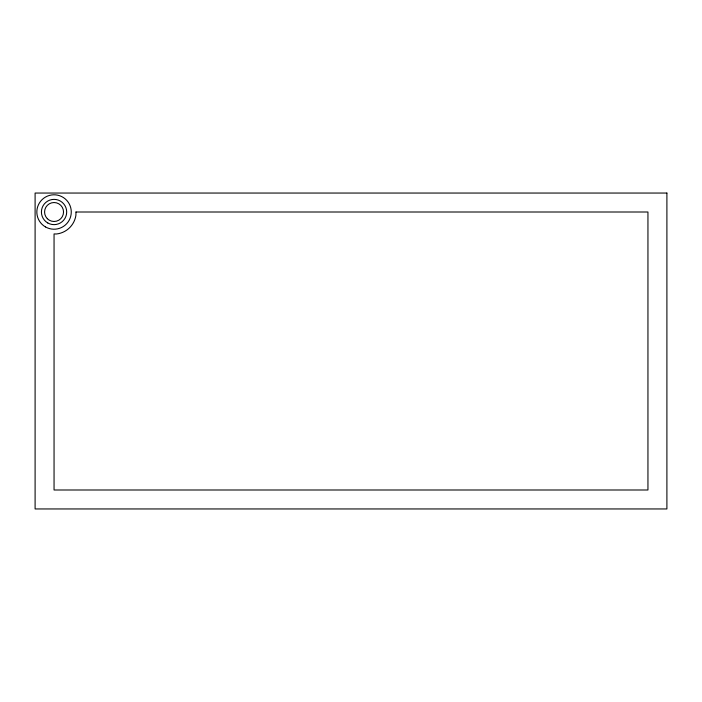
<?xml version="1.0" encoding="UTF-8"?>
<svg xmlns="http://www.w3.org/2000/svg" width="702" height="702" viewBox="0 0 702 702"><rect width="100%" height="100%" fill="white"/><g stroke="black" fill="none" stroke-linecap="round" stroke-linejoin="round"><path stroke-width="1.05" d="M75.983 212.004L75.904 215.417A22.113 22.113 0 0 1 56.406 233.994L54.054 233.933L54.054 489.996L647.946 489.996L647.946 212.004L75.983 212.004M666.9 193.05L35.1 193.05L35.1 508.95L666.9 508.95L666.9 193.05M45.446 226.913A17.217 17.217 0 0 0 71.271 212.004A17.217 17.217 0 0 0 45.446 197.095A17.217 17.217 0 0 0 45.446 226.913M47.35 218.708A9.477 9.477 0 0 0 63.206 214.461A9.477 9.477 0 0 0 51.597 202.852A9.477 9.477 0 0 0 47.35 218.708M47.736 222.946A12.636 12.636 0 0 0 66.69 212.004A12.636 12.636 0 0 0 47.736 201.062A12.636 12.636 0 0 0 47.736 222.946"/></g></svg>
